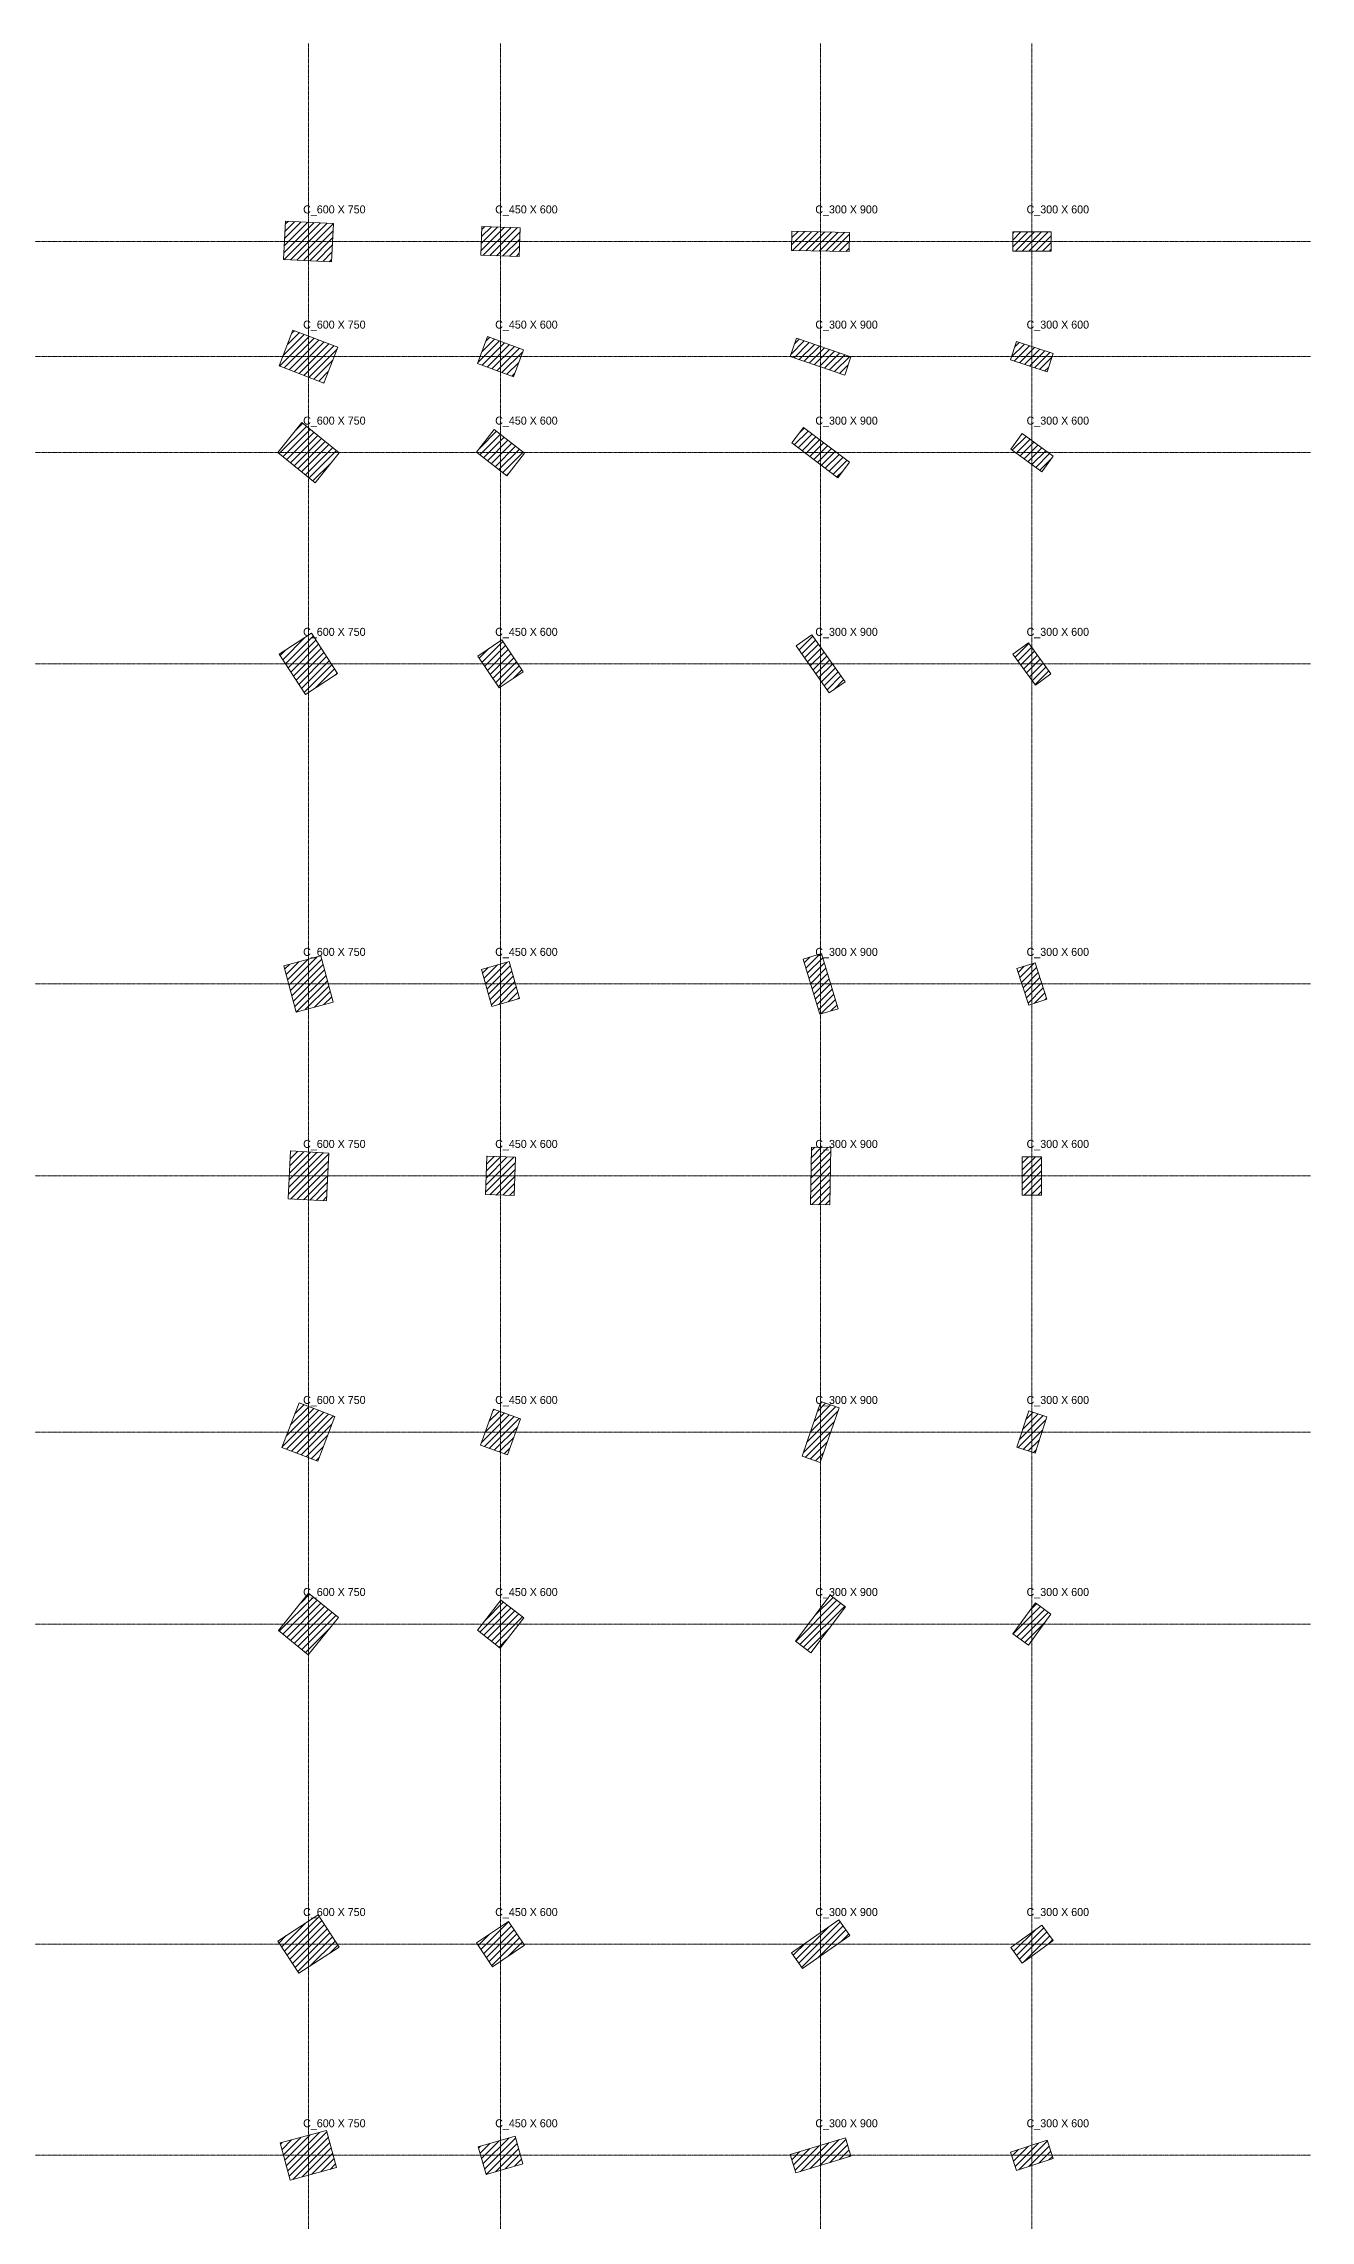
# Model space of a CAD drawing. Header units: millimetres. Extents: x -4286 to 75551, y -4651 to 64692.
# Drawn here: x 55762 to 75551, y 30682 to 64692 of the extents above; entities that cross this region are included whole.
import ezdxf

# ---------------------------------------------------------------- set-up
doc = ezdxf.new("R2010")
doc.units = ezdxf.units.MM
doc.linetypes.add('Dash', pattern=[6.35, 3.175, -3.175])
doc.linetypes.add('Grid Line', pattern=[22.225, 12.7, -3.175, 3.175, -3.175])
for name, color, linetype, lineweight in [('S-COLS', 52, 'Continuous', 18), ('S-COLS-HDLN', 52, 'Dash', 18), ('S-COLS-IDEN', 171, 'Continuous', 9), ('S-GRID', 1, 'Continuous', 9)]:
    doc.layers.add(name, color=color, linetype=linetype, lineweight=lineweight)
doc.styles.add('JetBrains Mono', font='JetBrainsMono-VariableFont_wght.ttf', dxfattribs={"height": 125})

# ---------------------------------------------------------------- blocks, each defined once
blk = doc.blocks.new('Concrete Rectangular - 600 X 750-V186-01 1st Floor Lvl_')
at = {"layer": 'S-COLS'}
h = blk.add_hatch(dxfattribs=at)
h.set_pattern_fill('FP_195', color=8, style=0, pattern_type=2)
h.set_pattern_definition([(300, (-15116.59, 66063.52), (64.951905, 37.5), [])])
h.paths.add_polyline_path([(-300, 375), (-300, -375), (300, -375), (300, 375)])
for p, q in [((-300, 375), (300, 375)), ((-300, -375), (-300, 375)), ((300, 375), (300, -375)), ((300, -375), (-300, -375))]:
    blk.add_line(p, q, dxfattribs=at)
blk = doc.blocks.new('Concrete Rectangular - 600 X 750-V187-01 1st Floor Lvl_')
at = {"layer": 'S-COLS'}
h = blk.add_hatch(dxfattribs=at)
h.set_pattern_fill('FP_196', color=8, style=0, pattern_type=2)
h.set_pattern_definition([(282, (3270.41, 69298.73), (73.36107, 15.59338), [])])
h.paths.add_polyline_path([(-300, 375), (-300, -375), (300, -375), (300, 375)])
for p, q in [((-300, 375), (300, 375)), ((-300, -375), (-300, 375)), ((300, 375), (300, -375)), ((300, -375), (-300, -375))]:
    blk.add_line(p, q, dxfattribs=at)
blk = doc.blocks.new('Concrete Rectangular - 600 X 750-V188-01 1st Floor Lvl_')
at = {"layer": 'S-COLS'}
h = blk.add_hatch(dxfattribs=at)
h.set_pattern_fill('FP_197', color=8, style=0, pattern_type=2)
h.set_pattern_definition([(264, (21378.23, 68782.13), (74.58914, -7.839635), [])])
h.paths.add_polyline_path([(-300, 375), (-300, -375), (300, -375), (300, 375)])
for p, q in [((-300, 375), (300, 375)), ((-300, -375), (-300, 375)), ((300, 375), (300, -375)), ((300, -375), (-300, -375))]:
    blk.add_line(p, q, dxfattribs=at)
blk = doc.blocks.new('Concrete Rectangular - 600 X 750-V189-01 1st Floor Lvl_')
at = {"layer": 'S-COLS'}
h = blk.add_hatch(dxfattribs=at)
h.set_pattern_fill('FP_198', color=8, style=0, pattern_type=2)
h.set_pattern_definition([(246, (40511.646, 61610.2), (68.51591, -30.50525), [])])
h.paths.add_polyline_path([(-300, 375), (-300, -375), (300, -375), (300, 375)])
for p, q in [((-300, 375), (300, 375)), ((-300, -375), (-300, 375)), ((300, 375), (300, -375)), ((300, -375), (-300, -375))]:
    blk.add_line(p, q, dxfattribs=at)
blk = doc.blocks.new('Concrete Rectangular - 600 X 750-V190-01 1st Floor Lvl_')
at = {"layer": 'S-COLS'}
h = blk.add_hatch(dxfattribs=at)
h.set_pattern_fill('FP_199', color=8, style=0, pattern_type=2)
h.set_pattern_definition([(174, (83003.9, -9861.664), (-7.839635, -74.58914), [])])
h.paths.add_polyline_path([(300, 375), (-300, 375), (-300, -375), (300, -375)])
for p, q in [((-300, 375), (300, 375)), ((-300, -375), (-300, 375)), ((300, 375), (300, -375)), ((300, -375), (-300, -375))]:
    blk.add_line(p, q, dxfattribs=at)
blk = doc.blocks.new('Concrete Rectangular - 600 X 750-V191-01 1st Floor Lvl_')
at = {"layer": 'S-COLS'}
h = blk.add_hatch(dxfattribs=at)
h.set_pattern_fill('FP_200', color=8, style=0, pattern_type=2)
h.set_pattern_definition([(192, (80191.514, 13503), (15.59338, -73.36107), [])])
h.paths.add_polyline_path([(300, 375), (-300, 375), (-300, -375), (300, -375)])
for p, q in [((-300, 375), (300, 375)), ((-300, -375), (-300, 375)), ((300, 375), (300, -375)), ((300, -375), (-300, -375))]:
    blk.add_line(p, q, dxfattribs=at)
blk = doc.blocks.new('Concrete Rectangular - 600 X 750-V192-01 1st Floor Lvl_')
at = {"layer": 'S-COLS'}
h = blk.add_hatch(dxfattribs=at)
h.set_pattern_fill('FP_201', color=8, style=0, pattern_type=2)
h.set_pattern_definition([(210, (70799.91, 32793.03), (37.5, -64.951905), [])])
h.paths.add_polyline_path([(300, 375), (-300, 375), (-300, -375), (300, -375)])
for p, q in [((-300, 375), (300, 375)), ((-300, -375), (-300, 375)), ((300, 375), (300, -375)), ((300, -375), (-300, -375))]:
    blk.add_line(p, q, dxfattribs=at)
blk = doc.blocks.new('Concrete Rectangular - 600 X 750-V193-01 1st Floor Lvl_')
at = {"layer": 'S-COLS'}
h = blk.add_hatch(dxfattribs=at)
h.set_pattern_fill('FP_202', color=8, style=0, pattern_type=2)
h.set_pattern_definition([(228, (57358.12, 50070.51), (55.73586, -50.184795), [])])
h.paths.add_polyline_path([(-300, 375), (-300, -375), (300, -375), (300, 375)])
for p, q in [((-300, 375), (300, 375)), ((-300, -375), (-300, 375)), ((300, 375), (300, -375)), ((300, -375), (-300, -375))]:
    blk.add_line(p, q, dxfattribs=at)
blk = doc.blocks.new('Concrete Rectangular - 600 X 750-V194-01 1st Floor Lvl_')
at = {"layer": 'S-COLS'}
h = blk.add_hatch(dxfattribs=at)
h.set_pattern_fill('FP_203', color=8, style=0, pattern_type=2)
h.set_pattern_definition([(156, (77294.35, -34491.064), (-30.50525, -68.51591), [])])
h.paths.add_polyline_path([(300, 375), (-300, 375), (-300, -375), (300, -375)])
for p, q in [((-300, 375), (300, 375)), ((-300, -375), (-300, 375)), ((300, 375), (300, -375)), ((300, -375), (-300, -375))]:
    blk.add_line(p, q, dxfattribs=at)
blk = doc.blocks.new('Concrete Rectangular - 600 X 750-V195-01 1st Floor Lvl_')
at = {"layer": 'S-COLS'}
h = blk.add_hatch(dxfattribs=at)
h.set_pattern_fill('FP_204', color=8, style=0, pattern_type=2)
h.set_pattern_definition([(138, (64650.5, -56594.014), (-50.184795, -55.73586), [])])
h.paths.add_polyline_path([(300, 375), (-300, 375), (-300, -375), (300, -375)])
for p, q in [((-300, 375), (300, 375)), ((-300, -375), (-300, 375)), ((300, 375), (300, -375)), ((300, -375), (-300, -375))]:
    blk.add_line(p, q, dxfattribs=at)
blk = doc.blocks.new('Concrete Rectangular - 450 X 600-V198-01 1st Floor Lvl_')
at = {"layer": 'S-COLS'}
h = blk.add_hatch(dxfattribs=at)
h.set_pattern_fill('FP_207', color=8, style=0, pattern_type=2)
h.set_pattern_definition([(299, (-13134.406, 69201.065), (65.59648, 36.36072), [])])
h.paths.add_polyline_path([(-225, 300), (-225, -300), (225, -300), (225, 300)])
for p, q in [((-225, 300), (225, 300)), ((-225, -300), (-225, 300)), ((225, 300), (225, -300)), ((225, -300), (-225, -300))]:
    blk.add_line(p, q, dxfattribs=at)
blk = doc.blocks.new('Concrete Rectangular - 450 X 600-V199-01 1st Floor Lvl_')
at = {"layer": 'S-COLS'}
h = blk.add_hatch(dxfattribs=at)
h.set_pattern_fill('FP_208', color=8, style=0, pattern_type=2)
h.set_pattern_definition([(281, (6156.92, 71718.215), (73.62204, 14.310675), [])])
h.paths.add_polyline_path([(-225, 300), (-225, -300), (225, -300), (225, 300)])
for p, q in [((-225, 300), (225, 300)), ((-225, -300), (-225, 300)), ((225, 300), (225, -300)), ((225, -300), (-225, -300))]:
    blk.add_line(p, q, dxfattribs=at)
blk = doc.blocks.new('Concrete Rectangular - 450 X 600-V200-01 1st Floor Lvl_')
at = {"layer": 'S-COLS'}
h = blk.add_hatch(dxfattribs=at)
h.set_pattern_fill('FP_209', color=8, style=0, pattern_type=2)
h.set_pattern_definition([(263, (24939.42, 70245.54), (74.44096, -9.1402), [])])
h.paths.add_polyline_path([(-225, 300), (-225, -300), (225, -300), (225, 300)])
for p, q in [((-225, 300), (225, 300)), ((-225, -300), (-225, 300)), ((225, 300), (225, -300)), ((225, -300), (-225, -300))]:
    blk.add_line(p, q, dxfattribs=at)
blk = doc.blocks.new('Concrete Rectangular - 450 X 600-V201-01 1st Floor Lvl_')
at = {"layer": 'S-COLS'}
h = blk.add_hatch(dxfattribs=at)
h.set_pattern_fill('FP_210', color=8, style=0, pattern_type=2)
h.set_pattern_definition([(245, (44399.8, 61919.85), (67.973084, -31.69637), [])])
h.paths.add_polyline_path([(-225, 300), (-225, -300), (225, -300), (225, 300)])
for p, q in [((-225, 300), (225, 300)), ((-225, -300), (-225, 300)), ((225, 300), (225, -300)), ((225, -300), (-225, -300))]:
    blk.add_line(p, q, dxfattribs=at)
blk = doc.blocks.new('Concrete Rectangular - 450 X 600-V202-01 1st Floor Lvl_')
at = {"layer": 'S-COLS'}
h = blk.add_hatch(dxfattribs=at)
h.set_pattern_fill('FP_211', color=8, style=0, pattern_type=2)
h.set_pattern_definition([(173, (84666.134, -13672.81), (-9.1402, -74.44096), [])])
h.paths.add_polyline_path([(225, 300), (-225, 300), (-225, -300), (225, -300)])
for p, q in [((-225, 300), (225, 300)), ((-225, -300), (-225, 300)), ((225, 300), (225, -300)), ((225, -300), (-225, -300))]:
    blk.add_line(p, q, dxfattribs=at)
blk = doc.blocks.new('Concrete Rectangular - 450 X 600-V203-01 1st Floor Lvl_')
at = {"layer": 'S-COLS'}
h = blk.add_hatch(dxfattribs=at)
h.set_pattern_fill('FP_212', color=8, style=0, pattern_type=2)
h.set_pattern_definition([(191, (82902.07, 10423.83), (14.310675, -73.62204), [])])
h.paths.add_polyline_path([(225, 300), (-225, 300), (-225, -300), (225, -300)])
for p, q in [((-225, 300), (225, 300)), ((-225, -300), (-225, 300)), ((225, 300), (225, -300)), ((225, -300), (-225, -300))]:
    blk.add_line(p, q, dxfattribs=at)
blk = doc.blocks.new('Concrete Rectangular - 450 X 600-V204-01 1st Floor Lvl_')
at = {"layer": 'S-COLS'}
h = blk.add_hatch(dxfattribs=at)
h.set_pattern_fill('FP_213', color=8, style=0, pattern_type=2)
h.set_pattern_definition([(209, (74245.23, 30725.495), (36.36072, -65.59648), [])])
h.paths.add_polyline_path([(225, 300), (-225, 300), (-225, -300), (225, -300)])
for p, q in [((-225, 300), (225, 300)), ((-225, -300), (-225, 300)), ((225, 300), (225, -300)), ((225, -300), (-225, -300))]:
    blk.add_line(p, q, dxfattribs=at)
blk = doc.blocks.new('Concrete Rectangular - 450 X 600-V205-01 1st Floor Lvl_')
at = {"layer": 'S-COLS'}
h = blk.add_hatch(dxfattribs=at)
h.set_pattern_fill('FP_214', color=8, style=0, pattern_type=2)
h.set_pattern_definition([(227, (61221.41, 49166.55), (54.85153, -51.14988), [])])
h.paths.add_polyline_path([(-225, 300), (-225, -300), (225, -300), (225, 300)])
for p, q in [((-225, 300), (225, 300)), ((-225, -300), (-225, 300)), ((225, 300), (225, -300)), ((225, -300), (-225, -300))]:
    blk.add_line(p, q, dxfattribs=at)
blk = doc.blocks.new('Concrete Rectangular - 450 X 600-V206-01 1st Floor Lvl_')
at = {"layer": 'S-COLS'}
h = blk.add_hatch(dxfattribs=at)
h.set_pattern_fill('FP_215', color=8, style=0, pattern_type=2)
h.set_pattern_definition([(155, (77706.686, -38653.86), (-31.69637, -67.973084), [])])
h.paths.add_polyline_path([(225, 300), (-225, 300), (-225, -300), (225, -300)])
for p, q in [((-225, 300), (225, 300)), ((-225, -300), (-225, 300)), ((225, 300), (225, -300)), ((225, -300), (-225, -300))]:
    blk.add_line(p, q, dxfattribs=at)
blk = doc.blocks.new('Concrete Rectangular - 450 X 600-V207-01 1st Floor Lvl_')
at = {"layer": 'S-COLS'}
h = blk.add_hatch(dxfattribs=at)
h.set_pattern_fill('FP_216', color=8, style=0, pattern_type=2)
h.set_pattern_definition([(137, (63757.65, -60711.874), (-51.14988, -54.85153), [])])
h.paths.add_polyline_path([(225, 300), (-225, 300), (-225, -300), (225, -300)])
for p, q in [((-225, 300), (225, 300)), ((-225, -300), (-225, 300)), ((225, 300), (225, -300)), ((225, -300), (-225, -300))]:
    blk.add_line(p, q, dxfattribs=at)
blk = doc.blocks.new('Concrete Rectangular - 300 X 900-V210-01 1st Floor Lvl_')
at = {"layer": 'S-COLS'}
h = blk.add_hatch(dxfattribs=at)
h.set_pattern_fill('FP_219', color=8, style=0, pattern_type=2)
h.set_pattern_definition([(298, (-10462.82, 74201.276), (66.22107, 35.21037), [])])
h.paths.add_polyline_path([(-150, 450), (-150, -450), (150, -450), (150, 450)])
for p, q in [((-150, 450), (150, 450)), ((-150, -450), (-150, 450)), ((150, 450), (150, -450)), ((150, -450), (-150, -450))]:
    blk.add_line(p, q, dxfattribs=at)
blk = doc.blocks.new('Concrete Rectangular - 300 X 900-V211-01 1st Floor Lvl_')
at = {"layer": 'S-COLS'}
h = blk.add_hatch(dxfattribs=at)
h.set_pattern_fill('FP_220', color=8, style=0, pattern_type=2)
h.set_pattern_definition([(280, (10275.52, 75695.6), (73.86058, 13.02361), [])])
h.paths.add_polyline_path([(-150, 450), (-150, -450), (150, -450), (150, 450)])
for p, q in [((-150, 450), (150, 450)), ((-150, -450), (-150, 450)), ((150, 450), (150, -450)), ((150, -450), (-150, -450))]:
    blk.add_line(p, q, dxfattribs=at)
blk = doc.blocks.new('Concrete Rectangular - 300 X 900-V212-01 1st Floor Lvl_')
at = {"layer": 'S-COLS'}
h = blk.add_hatch(dxfattribs=at)
h.set_pattern_fill('FP_221', color=8, style=0, pattern_type=2)
h.set_pattern_definition([(262, (30154.75, 72808.66), (74.270105, -10.43798), [])])
h.paths.add_polyline_path([(-150, 450), (-150, -450), (150, -450), (150, 450)])
for p, q in [((-150, 450), (150, 450)), ((-150, -450), (-150, 450)), ((150, 450), (150, -450)), ((150, -450), (-150, -450))]:
    blk.add_line(p, q, dxfattribs=at)
blk = doc.blocks.new('Concrete Rectangular - 300 X 900-V213-01 1st Floor Lvl_')
at = {"layer": 'S-COLS'}
h = blk.add_hatch(dxfattribs=at)
h.set_pattern_fill('FP_222', color=8, style=0, pattern_type=2)
h.set_pattern_definition([(244, (50201.28, 62763.376), (67.40955, -32.877836), [])])
h.paths.add_polyline_path([(-150, 450), (-150, -450), (150, -450), (150, 450)])
for p, q in [((-150, 450), (150, 450)), ((-150, -450), (-150, 450)), ((150, 450), (150, -450)), ((150, -450), (-150, -450))]:
    blk.add_line(p, q, dxfattribs=at)
blk = doc.blocks.new('Concrete Rectangular - 300 X 900-V214-01 1st Floor Lvl_')
at = {"layer": 'S-COLS'}
h = blk.add_hatch(dxfattribs=at)
h.set_pattern_fill('FP_223', color=8, style=0, pattern_type=2)
h.set_pattern_definition([(172, (87423.69, -19141.535), (-10.43798, -74.270105), [])])
h.paths.add_polyline_path([(150, 450), (-150, 450), (-150, -450), (150, -450)])
for p, q in [((-150, 450), (150, 450)), ((-150, -450), (-150, 450)), ((150, 450), (150, -450)), ((150, -450), (-150, -450))]:
    blk.add_line(p, q, dxfattribs=at)
blk = doc.blocks.new('Concrete Rectangular - 300 X 900-V215-01 1st Floor Lvl_')
at = {"layer": 'S-COLS'}
h = blk.add_hatch(dxfattribs=at)
h.set_pattern_fill('FP_224', color=8, style=0, pattern_type=2)
h.set_pattern_definition([(190, (87167.13, 6107.52), (13.023613, -73.86058), [])])
h.paths.add_polyline_path([(150, 450), (-150, 450), (-150, -450), (150, -450)])
for p, q in [((-150, 450), (150, 450)), ((-150, -450), (-150, 450)), ((150, 450), (150, -450)), ((150, -450), (-150, -450))]:
    blk.add_line(p, q, dxfattribs=at)
blk = doc.blocks.new('Concrete Rectangular - 300 X 900-V216-01 1st Floor Lvl_')
at = {"layer": 'S-COLS'}
h = blk.add_hatch(dxfattribs=at)
h.set_pattern_fill('FP_225', color=8, style=0, pattern_type=2)
h.set_pattern_definition([(208, (79551.68, 27963.2), (35.21037, -66.22107), [])])
h.paths.add_polyline_path([(150, 450), (-150, 450), (-150, -450), (150, -450)])
for p, q in [((-150, 450), (150, 450)), ((-150, -450), (-150, 450)), ((150, 450), (150, -450)), ((150, -450), (-150, -450))]:
    blk.add_line(p, q, dxfattribs=at)
blk = doc.blocks.new('Concrete Rectangular - 300 X 900-V217-01 1st Floor Lvl_')
at = {"layer": 'S-COLS'}
h = blk.add_hatch(dxfattribs=at)
h.set_pattern_fill('FP_226', color=8, style=0, pattern_type=2)
h.set_pattern_definition([(226, (67069.395, 48177.86), (53.950485, -52.09938), [])])
h.paths.add_polyline_path([(-150, 450), (-150, -450), (150, -450), (150, 450)])
for p, q in [((-150, 450), (150, 450)), ((-150, -450), (-150, 450)), ((150, 450), (150, -450)), ((150, -450), (-150, -450))]:
    blk.add_line(p, q, dxfattribs=at)
blk = doc.blocks.new('Concrete Rectangular - 300 X 900-V218-01 1st Floor Lvl_')
at = {"layer": 'S-COLS'}
h = blk.add_hatch(dxfattribs=at)
h.set_pattern_fill('FP_227', color=8, style=0, pattern_type=2)
h.set_pattern_definition([(154, (78648.09, -44731.736), (-32.877836, -67.409553), [])])
h.paths.add_polyline_path([(150, 450), (-150, 450), (-150, -450), (150, -450)])
for p, q in [((-150, 450), (150, 450)), ((-150, -450), (-150, 450)), ((150, 450), (150, -450)), ((150, -450), (-150, -450))]:
    blk.add_line(p, q, dxfattribs=at)
blk = doc.blocks.new('Concrete Rectangular - 300 X 900-V219-01 1st Floor Lvl_')
at = {"layer": 'S-COLS'}
h = blk.add_hatch(dxfattribs=at)
h.set_pattern_fill('FP_228', color=8, style=0, pattern_type=2)
h.set_pattern_definition([(136, (62775.636, -66814.59), (-52.09938, -53.950485), [])])
h.paths.add_polyline_path([(150, 450), (-150, 450), (-150, -450), (150, -450)])
for p, q in [((-150, 450), (150, 450)), ((-150, -450), (-150, 450)), ((150, 450), (150, -450)), ((150, -450), (-150, -450))]:
    blk.add_line(p, q, dxfattribs=at)
blk = doc.blocks.new('Concrete Rectangular - 300 X 600-V222-01 1st Floor Lvl_')
at = {"layer": 'S-COLS'}
h = blk.add_hatch(dxfattribs=at)
h.set_pattern_fill('FP_231', color=8, style=0, pattern_type=2)
h.set_pattern_definition([(297, (-8146.48, 77511.06), (66.82549, 34.04929), [])])
h.paths.add_polyline_path([(-150, 300), (-150, -300), (150, -300), (150, 300)])
for p, q in [((-150, 300), (150, 300)), ((-150, -300), (-150, 300)), ((150, 300), (150, -300)), ((150, -300), (-150, -300))]:
    blk.add_line(p, q, dxfattribs=at)
blk = doc.blocks.new('Concrete Rectangular - 300 X 600-V223-01 1st Floor Lvl_')
at = {"layer": 'S-COLS'}
h = blk.add_hatch(dxfattribs=at)
h.set_pattern_fill('FP_232', color=8, style=0, pattern_type=2)
h.set_pattern_definition([(279, (13534.715, 78174.494), (74.076626, 11.732585), [])])
h.paths.add_polyline_path([(-150, 300), (-150, -300), (150, -300), (150, 300)])
for p, q in [((-150, 300), (150, 300)), ((-150, -300), (-150, 300)), ((150, 300), (150, -300)), ((150, -300), (-150, -300))]:
    blk.add_line(p, q, dxfattribs=at)
blk = doc.blocks.new('Concrete Rectangular - 300 X 600-V224-01 1st Floor Lvl_')
at = {"layer": 'S-COLS'}
h = blk.add_hatch(dxfattribs=at)
h.set_pattern_fill('FP_233', color=8, style=0, pattern_type=2)
h.set_pattern_definition([(261, (34090.6, 74210.99), (74.076626, -11.732585), [])])
h.paths.add_polyline_path([(-150, 300), (-150, -300), (150, -300), (150, 300)])
for p, q in [((-150, 300), (150, 300)), ((-150, -300), (-150, 300)), ((150, 300), (150, -300)), ((150, -300), (-150, -300))]:
    blk.add_line(p, q, dxfattribs=at)
blk = doc.blocks.new('Concrete Rectangular - 300 X 600-V225-01 1st Floor Lvl_')
at = {"layer": 'S-COLS'}
h = blk.add_hatch(dxfattribs=at)
h.set_pattern_fill('FP_234', color=8, style=0, pattern_type=2)
h.set_pattern_definition([(243, (54427.49, 62897.44), (66.82549, -34.04929), [])])
h.paths.add_polyline_path([(-150, 300), (-150, -300), (150, -300), (150, 300)])
for p, q in [((-150, 300), (150, 300)), ((-150, -300), (-150, 300)), ((150, 300), (150, -300)), ((150, -300), (-150, -300))]:
    blk.add_line(p, q, dxfattribs=at)
blk = doc.blocks.new('Concrete Rectangular - 300 X 600-V226-01 1st Floor Lvl_')
at = {"layer": 'S-COLS'}
h = blk.add_hatch(dxfattribs=at)
h.set_pattern_fill('FP_235', color=8, style=0, pattern_type=2)
h.set_pattern_definition([(171, (89016, -23334.13), (-11.732585, -74.076626), [])])
h.paths.add_polyline_path([(150, 300), (-150, 300), (-150, -300), (150, -300)])
for p, q in [((-150, 300), (150, 300)), ((-150, -300), (-150, 300)), ((150, 300), (150, -300)), ((150, -300), (-150, -300))]:
    blk.add_line(p, q, dxfattribs=at)
blk = doc.blocks.new('Concrete Rectangular - 300 X 600-V227-01 1st Floor Lvl_')
at = {"layer": 'S-COLS'}
h = blk.add_hatch(dxfattribs=at)
h.set_pattern_fill('FP_236', color=8, style=0, pattern_type=2)
h.set_pattern_definition([(189, (89930.2, 2645.625), (11.732585, -74.076626), [])])
h.paths.add_polyline_path([(150, 300), (-150, 300), (-150, -300), (150, -300)])
for p, q in [((-150, 300), (150, 300)), ((-150, -300), (-150, 300)), ((150, 300), (150, -300)), ((150, -300), (-150, -300))]:
    blk.add_line(p, q, dxfattribs=at)
blk = doc.blocks.new('Concrete Rectangular - 300 X 600-V228-01 1st Floor Lvl_')
at = {"layer": 'S-COLS'}
h = blk.add_hatch(dxfattribs=at)
h.set_pattern_fill('FP_237', color=8, style=0, pattern_type=2)
h.set_pattern_definition([(207, (83166.074, 25550.816), (34.04929, -66.82549), [])])
h.paths.add_polyline_path([(150, 300), (-150, 300), (-150, -300), (150, -300)])
for p, q in [((-150, 300), (150, 300)), ((-150, -300), (-150, 300)), ((150, 300), (150, -300)), ((150, -300), (-150, -300))]:
    blk.add_line(p, q, dxfattribs=at)
blk = doc.blocks.new('Concrete Rectangular - 300 X 600-V229-01 1st Floor Lvl_')
at = {"layer": 'S-COLS'}
h = blk.add_hatch(dxfattribs=at)
h.set_pattern_fill('FP_238', color=8, style=0, pattern_type=2)
h.set_pattern_definition([(225, (71200, 47000), (53.03301, -53.03301), [])])
h.paths.add_polyline_path([(-150, 300), (-150, -300), (150, -300), (150, 300)])
for p, q in [((-150, 300), (150, 300)), ((-150, -300), (-150, 300)), ((150, 300), (150, -300)), ((150, -300), (-150, -300))]:
    blk.add_line(p, q, dxfattribs=at)
blk = doc.blocks.new('Concrete Rectangular - 300 X 600-V230-01 1st Floor Lvl_')
at = {"layer": 'S-COLS'}
h = blk.add_hatch(dxfattribs=at)
h.set_pattern_fill('FP_239', color=8, style=0, pattern_type=2)
h.set_pattern_definition([(153, (78875.19, -49236.01), (-34.04929, -66.82549), [])])
h.paths.add_polyline_path([(150, 300), (-150, 300), (-150, -300), (150, -300)])
for p, q in [((-150, 300), (150, 300)), ((-150, -300), (-150, 300)), ((150, 300), (150, -300)), ((150, -300), (-150, -300))]:
    blk.add_line(p, q, dxfattribs=at)
blk = doc.blocks.new('Concrete Rectangular - 300 X 600-V231-01 1st Floor Lvl_')
at = {"layer": 'S-COLS'}
h = blk.add_hatch(dxfattribs=at)
h.set_pattern_fill('FP_240', color=8, style=0, pattern_type=2)
h.set_pattern_definition([(135, (61600, -71200), (-53.03301, -53.03301), [])])
h.paths.add_polyline_path([(150, 300), (-150, 300), (-150, -300), (150, -300)])
for p, q in [((-150, 300), (150, 300)), ((-150, -300), (-150, 300)), ((150, 300), (150, -300)), ((150, -300), (-150, -300))]:
    blk.add_line(p, q, dxfattribs=at)

msp = doc.modelspace()

# ---------------------------------------------------------------- linework, layer by layer
at = {"layer": 'S-GRID', "linetype": 'Grid Line'}
for p, q in [((59900, 64692), (59900, -4051)), ((62900, 64692), (62900, -4051)), ((67900, 64692), (67900, -4051)), ((71200, 64692), (71200, -4051)), ((75551, 61600), (-3686, 61600)), ((75551, 59800), (-3686, 59800)), ((75551, 58300), (-3686, 58300)), ((75551, 55000), (-3686, 55000)), ((75551, 50000), (-3686, 50000)), ((75551, 47000), (-3686, 47000)), ((75551, 43000), (-3686, 43000)), ((75551, 40000), (-3686, 40000)), ((75551, 35000), (-3686, 35000)), ((75551, 31700), (-3686, 31700))]:
    msp.add_line(p, q, dxfattribs=at)

# ---------------------------------------------------------------- block references
at = {"layer": 'S-COLS-HDLN'}
for name, p, rotation in [('Concrete Rectangular - 600 X 750-V195-01 1st Floor Lvl_', (59900, 61600), 266.9999999999997), ('Concrete Rectangular - 450 X 600-V207-01 1st Floor Lvl_', (62900, 61600), 267.9999999999997), ('Concrete Rectangular - 300 X 900-V219-01 1st Floor Lvl_', (67900, 61600), 268.9999999999997), ('Concrete Rectangular - 300 X 600-V231-01 1st Floor Lvl_', (71200, 61600), 269.9999999999997), ('Concrete Rectangular - 600 X 750-V194-01 1st Floor Lvl_', (59900, 59800), 248.9999999999997), ('Concrete Rectangular - 450 X 600-V206-01 1st Floor Lvl_', (62900, 59800), 249.9999999999997), ('Concrete Rectangular - 300 X 900-V218-01 1st Floor Lvl_', (67900, 59800), 250.9999999999998), ('Concrete Rectangular - 300 X 600-V230-01 1st Floor Lvl_', (71200, 59800), 251.9999999999997), ('Concrete Rectangular - 600 X 750-V190-01 1st Floor Lvl_', (59900, 58300), 230.9999999999997), ('Concrete Rectangular - 450 X 600-V202-01 1st Floor Lvl_', (62900, 58300), 231.9999999999997), ('Concrete Rectangular - 300 X 900-V214-01 1st Floor Lvl_', (67900, 58300), 232.9999999999997), ('Concrete Rectangular - 300 X 600-V226-01 1st Floor Lvl_', (71200, 58300), 233.9999999999997), ('Concrete Rectangular - 600 X 750-V191-01 1st Floor Lvl_', (59900, 55000), 212.9999999999997), ('Concrete Rectangular - 300 X 900-V215-01 1st Floor Lvl_', (67900, 55000), 214.9999999999997), ('Concrete Rectangular - 450 X 600-V203-01 1st Floor Lvl_', (62900, 55000), 213.9999999999997), ('Concrete Rectangular - 300 X 600-V227-01 1st Floor Lvl_', (71200, 55000), 215.9999999999997), ('Concrete Rectangular - 600 X 750-V192-01 1st Floor Lvl_', (59900, 50000), 194.9999999999997), ('Concrete Rectangular - 450 X 600-V204-01 1st Floor Lvl_', (62900, 50000), 195.9999999999997), ('Concrete Rectangular - 300 X 900-V216-01 1st Floor Lvl_', (67900, 50000), 196.9999999999997), ('Concrete Rectangular - 300 X 600-V228-01 1st Floor Lvl_', (71200, 50000), 197.9999999999997), ('Concrete Rectangular - 600 X 750-V193-01 1st Floor Lvl_', (59900, 47000), 176.9999999999997), ('Concrete Rectangular - 450 X 600-V205-01 1st Floor Lvl_', (62900, 47000), 177.9999999999997), ('Concrete Rectangular - 300 X 900-V217-01 1st Floor Lvl_', (67900, 47000), 178.9999999999997), ('Concrete Rectangular - 300 X 600-V229-01 1st Floor Lvl_', (71200, 47000), 180), ('Concrete Rectangular - 600 X 750-V189-01 1st Floor Lvl_', (59900, 43000), 158.9999999999997), ('Concrete Rectangular - 450 X 600-V201-01 1st Floor Lvl_', (62900, 43000), 159.9999999999997), ('Concrete Rectangular - 300 X 900-V213-01 1st Floor Lvl_', (67900, 43000), 160.9999999999997), ('Concrete Rectangular - 300 X 600-V225-01 1st Floor Lvl_', (71200, 43000), 161.9999999999997), ('Concrete Rectangular - 600 X 750-V188-01 1st Floor Lvl_', (59900, 40000), 140.9999999999997), ('Concrete Rectangular - 450 X 600-V200-01 1st Floor Lvl_', (62900, 40000), 141.9999999999997), ('Concrete Rectangular - 300 X 900-V212-01 1st Floor Lvl_', (67900, 40000), 142.9999999999997), ('Concrete Rectangular - 300 X 600-V224-01 1st Floor Lvl_', (71200, 40000), 143.9999999999997), ('Concrete Rectangular - 600 X 750-V187-01 1st Floor Lvl_', (59900, 35000), 122.9999999999997), ('Concrete Rectangular - 300 X 900-V211-01 1st Floor Lvl_', (67900, 35000), 124.9999999999997), ('Concrete Rectangular - 450 X 600-V199-01 1st Floor Lvl_', (62900, 35000), 123.9999999999997), ('Concrete Rectangular - 300 X 600-V223-01 1st Floor Lvl_', (71200, 35000), 125.9999999999997), ('Concrete Rectangular - 600 X 750-V186-01 1st Floor Lvl_', (59900, 31700), 104.9999999999997), ('Concrete Rectangular - 450 X 600-V198-01 1st Floor Lvl_', (62900, 31700), 105.9999999999997), ('Concrete Rectangular - 300 X 900-V210-01 1st Floor Lvl_', (67900, 31700), 106.9999999999997), ('Concrete Rectangular - 300 X 600-V222-01 1st Floor Lvl_', (71200, 31700), 107.9999999999997)]:
    msp.add_blockref(name, p, dxfattribs=dict(at, rotation=rotation))

# ---------------------------------------------------------------- texts
at = {"layer": 'S-COLS-IDEN', "char_height": 125, "width": 1410.97, "attachment_point": 1, "style": 'JetBrains Mono'}
for s, insert in [('C_600 X 750', (59817, 62163)), ('C_450 X 600', (62817, 62163)), ('C_300 X 900', (67817, 62163)), ('C_300 X 600', (71117, 62163)), ('C_600 X 750', (59817, 60363)), ('C_450 X 600', (62817, 60363)), ('C_300 X 900', (67817, 60363)), ('C_300 X 600', (71117, 60363)), ('C_600 X 750', (59817, 58863)), ('C_450 X 600', (62817, 58863)), ('C_300 X 900', (67817, 58863)), ('C_300 X 600', (71117, 58863)), ('C_600 X 750', (59817, 55563)), ('C_450 X 600', (62817, 55563)), ('C_300 X 900', (67817, 55563)), ('C_300 X 600', (71117, 55563)), ('C_600 X 750', (59817, 50563)), ('C_450 X 600', (62817, 50563)), ('C_300 X 900', (67817, 50563)), ('C_300 X 600', (71117, 50563)), ('C_600 X 750', (59817, 47563)), ('C_450 X 600', (62817, 47563)), ('C_300 X 900', (67817, 47563)), ('C_300 X 600', (71117, 47563)), ('C_600 X 750', (59817, 43563)), ('C_450 X 600', (62817, 43563)), ('C_300 X 900', (67817, 43563)), ('C_300 X 600', (71117, 43563)), ('C_600 X 750', (59817, 40563)), ('C_450 X 600', (62817, 40563)), ('C_300 X 900', (67817, 40563)), ('C_300 X 600', (71117, 40563)), ('C_600 X 750', (59817, 35563)), ('C_450 X 600', (62817, 35563)), ('C_300 X 900', (67817, 35563)), ('C_300 X 600', (71117, 35563)), ('C_600 X 750', (59817, 32263)), ('C_450 X 600', (62817, 32263)), ('C_300 X 900', (67817, 32263)), ('C_300 X 600', (71117, 32263))]:
    msp.add_mtext(s, dxfattribs=dict(at, insert=insert))

doc.saveas('drawing.dxf')
